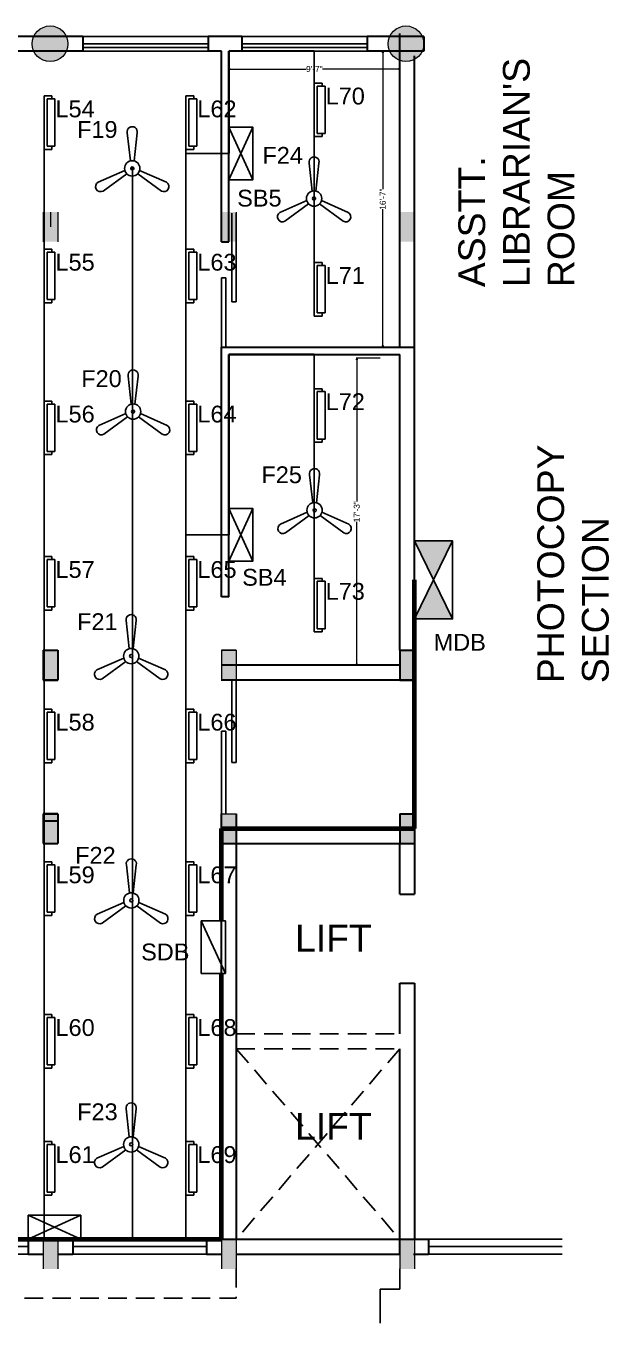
# Model space of a CAD drawing. Header units: inches. Extents: x 2070779 to 2072634, y 883019 to 883918.
# Drawn here: x 2072242 to 2072634, y 883019 to 883892 of the extents above; entities that cross this region are included whole.
import ezdxf

# ---------------------------------------------------------------- set-up
doc = ezdxf.new("R2010")
doc.units = ezdxf.units.IN
doc.header["$MEASUREMENT"] = 0
doc.linetypes.add('DASHED2', pattern=[0.375, 0.25, -0.125])
doc.layers.get('Defpoints').update_dxf_attribs({"lineweight": 25})
for name, color, linetype, lineweight in [('column', 1, 'Continuous', 40), ('DIMANTION', 202, 'Continuous', 18), ('ele ceil', 4, 'Continuous', 25), ('wall', 7, 'Continuous', 30), ('WALL_SEC_', 170, 'Continuous', 25)]:
    doc.layers.add(name, color=color, linetype=linetype, lineweight=lineweight)
doc.styles.get("Standard").update_dxf_attribs({"font": 'arial.ttf'})
doc.dimstyles.new('jaglu', dxfattribs={"dimtxt": 4, "dimasz": 1, "dimexe": 0.5, "dimexo": 0.5, "dimgap": 0.09, "dimtad": 0, "dimdec": 0, "dimzin": 0, "dimdsep": 46, "dimlunit": 4, "dimtxsty": 'Standard', "dimblk": 'OPEN30', "dimcen": 0, "dimclrt": 256, "dimadec": 0, "dimazin": 0, "dimtfac": 1, "dimtdec": 0, "dimtofl": 0, "dimtmove": 0, "dimatfit": 3, "dimldrblk": 'OPEN30', "dimfxl": 1, "dimtolj": 1, "dimtzin": 0, "dimlwd": 20, "dimlwe": 13, "dimarcsym": 0})

# ---------------------------------------------------------------- blocks, each defined once
blk = doc.blocks.new('_Open30')
at = {"layer": 'column', "color": 0, "lineweight": -2}
for p, q in [((-1, 0.27), (0, 0)), ((0, 0), (-1, -0.27)), ((0, 0), (-1, 0))]:
    blk.add_line(p, q, dxfattribs=at)
blk = doc.blocks.new('*D42')
at = {"layer": 'Defpoints', "color": 0, "ltscale": 50, "transparency": 16777216}
for p in [(2072378.13, 883859.18), (2072493.13, 883862.55), (2072493.13, 883859.18)]:
    blk.add_point(p, dxfattribs=at)
at = {"layer": 'DIMANTION', "color": 0, "lineweight": 13, "ltscale": 50, "transparency": 16777216}
for p, q in [((2072378.13, 883859.68), (2072378.13, 883863.05)), ((2072493.13, 883859.68), (2072493.13, 883863.05))]:
    blk.add_line(p, q, dxfattribs=at)
at = {"layer": 'DIMANTION', "color": 0, "lineweight": 20, "ltscale": 50, "transparency": 16777216}
for p, q in [((2072379.13, 883862.55), (2072430.22, 883862.55)), ((2072492.13, 883862.55), (2072441.04, 883862.55))]:
    blk.add_line(p, q, dxfattribs=at)
at = {"layer": 'DIMANTION', "color": 0, "lineweight": 20, "ltscale": 50, "transparency": 16777216, "rotation": 180}
blk.add_blockref('_Open30', (2072378.13, 883862.55), dxfattribs=at)
at = {"layer": 'DIMANTION', "color": 0, "lineweight": 20, "ltscale": 50, "transparency": 16777216}
blk.add_blockref('_Open30', (2072493.13, 883862.55), dxfattribs=at)
at = {"layer": 'DIMANTION', "ltscale": 50, "transparency": 16777216, "insert": (2072435.63, 883862.55), "char_height": 4, "attachment_point": 5}
blk.add_mtext('\\A1;9\'-7"', dxfattribs=at)
blk = doc.blocks.new('*D43')
at = {"layer": 'Defpoints', "color": 0, "ltscale": 50, "transparency": 16777216}
for p in [(2072470.18, 883874.56), (2072470.18, 883675.44), (2072481.68, 883675.44)]:
    blk.add_point(p, dxfattribs=at)
at = {"layer": 'DIMANTION', "color": 0, "lineweight": 13, "ltscale": 50, "transparency": 16777216}
for p, q in [((2072470.68, 883874.56), (2072482.18, 883874.56)), ((2072470.68, 883675.44), (2072482.18, 883675.44))]:
    blk.add_line(p, q, dxfattribs=at)
at = {"layer": 'DIMANTION', "color": 0, "lineweight": 20, "ltscale": 50, "transparency": 16777216}
for p, q in [((2072481.68, 883873.56), (2072481.68, 883781.77)), ((2072481.68, 883676.44), (2072481.68, 883768.23))]:
    blk.add_line(p, q, dxfattribs=at)
for p, rotation in [((2072481.68, 883874.56), 90), ((2072481.68, 883675.44), 270)]:
    blk.add_blockref('_Open30', p, dxfattribs=dict(at, rotation=rotation))
at = {"layer": 'DIMANTION', "ltscale": 50, "transparency": 16777216, "insert": (2072481.68, 883775), "char_height": 4, "attachment_point": 5, "rotation": 90}
blk.add_mtext('\\A1;16\'-7"', dxfattribs=at)
blk = doc.blocks.new('*D44')
at = {"layer": 'Defpoints', "color": 0, "ltscale": 50, "transparency": 16777216}
for p in [(2072480.42, 883667.9), (2072464.18, 883461.31), (2072465.18, 883461.31)]:
    blk.add_point(p, dxfattribs=at)
at = {"layer": 'DIMANTION', "color": 0, "lineweight": 13, "ltscale": 50, "transparency": 16777216}
for p, q in [((2072479.92, 883667.9), (2072463.68, 883667.9)), ((2072464.68, 883461.31), (2072463.68, 883461.31))]:
    blk.add_line(p, q, dxfattribs=at)
at = {"layer": 'DIMANTION', "color": 0, "lineweight": 20, "ltscale": 50, "transparency": 16777216}
for p, q in [((2072464.18, 883666.9), (2072464.18, 883571.38)), ((2072464.18, 883462.31), (2072464.18, 883557.83))]:
    blk.add_line(p, q, dxfattribs=at)
for p, rotation in [((2072464.18, 883667.9), 90), ((2072464.18, 883461.31), 270)]:
    blk.add_blockref('_Open30', p, dxfattribs=dict(at, rotation=rotation))
at = {"layer": 'DIMANTION', "ltscale": 50, "transparency": 16777216, "insert": (2072464.18, 883564.6), "char_height": 4, "attachment_point": 5, "rotation": 90}
blk.add_mtext('\\A1;17\'-3"', dxfattribs=at)
blk = doc.blocks.new('FAN C')
at = {"layer": 'ele ceil', "color": 7}
for p, q in [((10954.71, -3256.15), (10972.75, -3264.13)), ((10958.11, -3250.26), (10974.04, -3261.9)), ((10997.32, -3250.26), (10981.39, -3261.9)), ((11000.72, -3256.16), (10982.68, -3264.13)), ((10974.39, -3289.38), (10976.43, -3270.5)), ((10981.04, -3289.38), (10979.01, -3270.5))]:
    blk.add_line(p, q, dxfattribs=at)
for radius in [5.15, 1.03]:
    blk.add_circle((10977.72, -3265.51), radius, dxfattribs=at)
for centre, start, end in [((10956.41, -3253.21), 59.9957, 239.9957), ((10999.02, -3253.21), 300, 120), ((10977.72, -3290.11), 167.69291, 12.30709)]:
    blk.add_arc(centre, 3.4, start, end, dxfattribs=at)

msp = doc.modelspace()

# ---------------------------------------------------------------- hatches: boundary and pattern name
at = {"lineweight": 5, "ltscale": 50}
h = msp.add_hatch(color=256, dxfattribs=at)
h.paths.add_polyline_path([(2072245.84012, 883879.56155, 1), (2072269.84012, 883879.56155, 1)])
h.paths.add_polyline_path([(2072506.68799, 883887.04561, 0.010533798), (2072485.53858, 883881.90387, 0.049153195), (2072485.30776, 883879.56155, 0.216690057), (2072489.42014, 883870.51801, -0.009711952), (2072508.46686, 883875.14856, 0.094425822), (2072509.30776, 883879.56155, 0.16996689)])
h.paths.add_polyline_path([(2072485.53858, 883881.90387, -0.010533798), (2072506.68799, 883887.04561, 0.638047079)])
h.paths.add_polyline_path([(2072508.46686, 883875.14856, 0.009711952), (2072489.42014, 883870.51801, 0.517894494)])
at = {"true_color": 0x2776bb}
h = msp.add_hatch(color=152, dxfattribs=at)
h.dxf.hatch_style = 1
h.paths.add_polyline_path([(2072528.66711, 883544.96712), (2072503.12949, 883544.96712), (2072515.8983, 883518.6945)])
h.paths.add_polyline_path([(2072515.8983, 883518.6945), (2072503.12949, 883492.42187), (2072528.66711, 883492.42187)])
at = {"lineweight": 5, "ltscale": 50}
h = msp.add_hatch(color=256, dxfattribs=at)
h.paths.add_polyline_path([(2072493.12949, 883054.95187), (2072503.12949, 883054.95187), (2072503.12949, 883074.95187), (2072493.12949, 883074.95187)])
h.paths.add_polyline_path([(2072383.12949, 883074.95187), (2072373.12949, 883074.95187), (2072373.12949, 883054.95187), (2072383.12949, 883054.95187)])
h.paths.add_polyline_path([(2072253.12949, 883054.95187), (2072263.12949, 883054.95187), (2072263.12949, 883074.95187), (2072253.12949, 883074.95187)])
at = {"layer": 'wall', "ltscale": 50}
h = msp.add_hatch(color=256, dxfattribs=at)
h.paths.add_polyline_path([(2072503.12949, 883766.31187), (2072493.12949, 883766.31187), (2072493.12949, 883746.31187), (2072503.12949, 883746.31187)])
h.paths.add_polyline_path([(2072373.12949, 883746.31187), (2072383.12949, 883746.31187), (2072383.12949, 883766.31187), (2072373.12949, 883766.31187)])
h.paths.add_polyline_path([(2072253.12949, 883746.31187), (2072263.12949, 883746.31187), (2072263.12949, 883766.31187), (2072253.12949, 883766.31187)])
h.paths.add_polyline_path([(2072133.12949, 883746.31187), (2072143.12949, 883746.31187), (2072143.12949, 883766.31187), (2072133.12949, 883766.31187)])
h.paths.add_polyline_path([(2072013.12949, 883746.31187), (2072023.12949, 883746.31187), (2072023.12949, 883766.31187), (2072013.12949, 883766.31187)])
h.paths.add_polyline_path([(2072133.12949, 883451.31187), (2072143.12949, 883451.31187), (2072143.12949, 883471.31187), (2072133.12949, 883471.31187)])
h.paths.add_polyline_path([(2072263.12949, 883471.31187), (2072253.12949, 883471.31187), (2072253.12949, 883451.31187), (2072263.12949, 883451.31187)])
h.paths.add_polyline_path([(2072383.12949, 883471.31187), (2072373.12949, 883471.31187), (2072373.12949, 883451.31187), (2072383.12949, 883451.31187)])
h.paths.add_polyline_path([(2072503.12949, 883471.31187), (2072493.12949, 883471.31187), (2072493.12949, 883451.31187), (2072503.12949, 883451.31187)])
h.paths.add_polyline_path([(2072013.12949, 883451.31187), (2072023.12949, 883451.31187), (2072023.12949, 883471.31187), (2072013.12949, 883471.31187)])
h = msp.add_hatch(color=256, dxfattribs=at)
h.paths.add_polyline_path([(2072263.12949, 883361.31187), (2072253.12949, 883361.31187), (2072253.12949, 883341.31187), (2072263.12949, 883341.31187)])
h.paths.add_polyline_path([(2072383.12949, 883361.31187), (2072373.12949, 883361.31187), (2072373.12949, 883341.31187), (2072383.12949, 883341.31187)])
h.paths.add_polyline_path([(2072503.12949, 883361.31187), (2072493.12949, 883361.31187), (2072493.12949, 883341.31187), (2072503.12949, 883341.31187)])

# ---------------------------------------------------------------- linework, layer by layer
at = {"color": 244, "lineweight": 30, "true_color": 0x991b1e}
for p, q in [((2072378.12949, 883874.56155), (2072378.12948, 883805.67812)), ((2072435.60211, 883874.56155), (2072378.12949, 883874.56155)), ((2072378.12949, 883670.43671), (2072378.12948, 883549.01341)), ((2072435.60211, 883670.43671), (2072378.12949, 883670.43671))]:
    msp.add_line(p, q, dxfattribs=at)
msp.add_line((2072435.60211, 883870.56676), (2072435.60211, 883874.56155))
at = {"color": 244, "true_color": 0x991b1e}
for p, q in [((2072435.60211, 883874.56155), (2072435.60211, 883696.33602)), ((2072253.8269, 883844.20457), (2072253.8269, 883074.95187)), ((2072349.28645, 883844.20457), (2072349.28645, 883074.95187)), ((2072378.12948, 883805.67958), (2072349.28645, 883805.67958)), ((2072435.60211, 883670.43671), (2072435.60211, 883483.72498)), ((2072378.12948, 883549.01341), (2072349.28645, 883549.01341))]:
    msp.add_line(p, q, dxfattribs=at)
at = {"color": 30}
for p, q in [((2072440.88289, 883853.07981), (2072435.60211, 883853.07981)), ((2072435.60211, 883853.07981), (2072435.60211, 883817.08198)), ((2072437.60669, 883851.12419), (2072442.89462, 883851.12419)), ((2072437.60669, 883851.12419), (2072437.60669, 883819.19983)), ((2072440.88289, 883853.07981), (2072440.88289, 883851.12419)), ((2072442.89462, 883851.12419), (2072442.89462, 883819.19983)), ((2072259.10768, 883844.43531), (2072253.8269, 883844.43531)), ((2072253.8269, 883844.43531), (2072253.8269, 883808.43747)), ((2072255.83148, 883842.47969), (2072261.11941, 883842.47969)), ((2072255.83148, 883842.47969), (2072255.83148, 883810.55532)), ((2072259.10768, 883844.43531), (2072259.10768, 883842.47969)), ((2072261.11941, 883842.47969), (2072261.11941, 883810.55532)), ((2072354.56723, 883844.43531), (2072349.28645, 883844.43531)), ((2072349.28645, 883844.43531), (2072349.28645, 883808.43747)), ((2072351.29103, 883842.47969), (2072356.57896, 883842.47969)), ((2072351.29103, 883842.47969), (2072351.29103, 883810.55532)), ((2072354.56723, 883844.43531), (2072354.56723, 883842.47969)), ((2072356.57896, 883842.47969), (2072356.57896, 883810.55532)), ((2072440.88289, 883817.08198), (2072435.60211, 883817.08198)), ((2072437.60669, 883819.19983), (2072442.89462, 883819.19983)), ((2072440.88289, 883819.19983), (2072440.88289, 883817.08198)), ((2072259.10768, 883808.43747), (2072253.8269, 883808.43747)), ((2072255.83148, 883810.55532), (2072261.11941, 883810.55532)), ((2072259.10768, 883810.55532), (2072259.10768, 883808.43747)), ((2072354.56723, 883808.43747), (2072349.28645, 883808.43747)), ((2072351.29103, 883810.55532), (2072356.57896, 883810.55532)), ((2072354.56723, 883810.55532), (2072354.56723, 883808.43747)), ((2072259.10768, 883741.23918), (2072253.8269, 883741.23918)), ((2072253.8269, 883741.23918), (2072253.8269, 883705.24134)), ((2072255.83148, 883739.28356), (2072261.11941, 883739.28356)), ((2072255.83148, 883739.28356), (2072255.83148, 883707.35919)), ((2072259.10768, 883741.23918), (2072259.10768, 883739.28356)), ((2072261.11941, 883739.28356), (2072261.11941, 883707.35919)), ((2072354.56723, 883741.23918), (2072349.28645, 883741.23918)), ((2072349.28645, 883741.23918), (2072349.28645, 883705.24134)), ((2072351.29103, 883739.28356), (2072356.57896, 883739.28356)), ((2072351.29103, 883739.28356), (2072351.29103, 883707.35919)), ((2072354.56723, 883741.23918), (2072354.56723, 883739.28356)), ((2072356.57896, 883739.28356), (2072356.57896, 883707.35919)), ((2072440.88289, 883732.33386), (2072435.60211, 883732.33386)), ((2072435.60211, 883732.33386), (2072435.60211, 883696.33602)), ((2072437.60669, 883730.37824), (2072442.89461, 883730.37824)), ((2072437.60669, 883730.37824), (2072437.60669, 883698.45387)), ((2072440.88289, 883732.33386), (2072440.88289, 883730.37824)), ((2072442.89461, 883730.37824), (2072442.89461, 883698.45387)), ((2072259.10768, 883705.24134), (2072253.8269, 883705.24134)), ((2072255.83148, 883707.35919), (2072261.11941, 883707.35919)), ((2072259.10768, 883707.35919), (2072259.10768, 883705.24134)), ((2072354.56723, 883705.24134), (2072349.28645, 883705.24134)), ((2072351.29103, 883707.35919), (2072356.57896, 883707.35919)), ((2072354.56723, 883707.35919), (2072354.56723, 883705.24134)), ((2072440.88289, 883696.33602), (2072435.60211, 883696.33602)), ((2072437.60669, 883698.45387), (2072442.89461, 883698.45387)), ((2072440.88289, 883698.45387), (2072440.88289, 883696.33602)), ((2072440.88289, 883647.36632), (2072435.60211, 883647.36632)), ((2072435.60211, 883647.36632), (2072435.60211, 883611.36848)), ((2072437.60669, 883645.4107), (2072442.89461, 883645.4107)), ((2072437.60669, 883645.4107), (2072437.60669, 883613.48633)), ((2072440.88289, 883647.36632), (2072440.88289, 883645.4107)), ((2072442.89461, 883645.4107), (2072442.89461, 883613.48633)), ((2072259.10768, 883639.03533), (2072253.8269, 883639.03533)), ((2072253.8269, 883639.03533), (2072253.8269, 883603.03749)), ((2072255.83148, 883637.07971), (2072261.11941, 883637.07971)), ((2072255.83148, 883637.07971), (2072255.83148, 883605.15534)), ((2072259.10768, 883639.03533), (2072259.10768, 883637.07971)), ((2072261.11941, 883637.07971), (2072261.11941, 883605.15534)), ((2072354.56723, 883639.03533), (2072349.28645, 883639.03533)), ((2072349.28645, 883639.03533), (2072349.28645, 883603.03749)), ((2072351.29103, 883637.07971), (2072356.57896, 883637.07971)), ((2072351.29103, 883637.07971), (2072351.29103, 883605.15534)), ((2072354.56723, 883639.03533), (2072354.56723, 883637.07971)), ((2072356.57896, 883637.07971), (2072356.57896, 883605.15534)), ((2072440.88289, 883611.36848), (2072435.60211, 883611.36848)), ((2072437.60669, 883613.48633), (2072442.89461, 883613.48633)), ((2072440.88289, 883613.48633), (2072440.88289, 883611.36848)), ((2072259.10768, 883603.03749), (2072253.8269, 883603.03749)), ((2072255.83148, 883605.15534), (2072261.11941, 883605.15534)), ((2072259.10768, 883605.15534), (2072259.10768, 883603.03749)), ((2072354.56723, 883603.03749), (2072349.28645, 883603.03749)), ((2072351.29103, 883605.15534), (2072356.57896, 883605.15534)), ((2072354.56723, 883605.15534), (2072354.56723, 883603.03749)), ((2072259.10768, 883534.43503), (2072253.8269, 883534.43503)), ((2072253.8269, 883534.43503), (2072253.8269, 883498.43719)), ((2072255.83148, 883532.47941), (2072261.11941, 883532.47941)), ((2072255.83148, 883532.47941), (2072255.83148, 883500.55504)), ((2072259.10768, 883534.43503), (2072259.10768, 883532.47941)), ((2072261.11941, 883532.47941), (2072261.11941, 883500.55504)), ((2072354.56723, 883534.43503), (2072349.28645, 883534.43503)), ((2072349.28645, 883534.43503), (2072349.28645, 883498.43719)), ((2072351.29103, 883532.47941), (2072356.57896, 883532.47941)), ((2072351.29103, 883532.47941), (2072351.29103, 883500.55504)), ((2072354.56723, 883534.43503), (2072354.56723, 883532.47941)), ((2072356.57896, 883532.47941), (2072356.57896, 883500.55504)), ((2072440.88289, 883519.72281), (2072435.60211, 883519.72281)), ((2072435.60211, 883519.72281), (2072435.60211, 883483.72498)), ((2072440.88289, 883519.72281), (2072440.88289, 883517.76719)), ((2072437.60669, 883517.76719), (2072442.89461, 883517.76719)), ((2072437.60669, 883517.76719), (2072437.60669, 883485.84283)), ((2072442.89461, 883517.76719), (2072442.89461, 883485.84283)), ((2072259.10768, 883498.43719), (2072253.8269, 883498.43719)), ((2072255.83148, 883500.55504), (2072261.11941, 883500.55504)), ((2072259.10768, 883500.55504), (2072259.10768, 883498.43719)), ((2072354.56723, 883498.43719), (2072349.28645, 883498.43719)), ((2072351.29103, 883500.55504), (2072356.57896, 883500.55504)), ((2072354.56723, 883500.55504), (2072354.56723, 883498.43719)), ((2072440.88289, 883483.72498), (2072435.60211, 883483.72498)), ((2072437.60669, 883485.84283), (2072442.89461, 883485.84283)), ((2072440.88289, 883485.84283), (2072440.88289, 883483.72498)), ((2072259.10768, 883431.66544), (2072253.8269, 883431.66544)), ((2072253.8269, 883431.66544), (2072253.8269, 883395.6676)), ((2072259.10768, 883431.66544), (2072259.10768, 883429.70982)), ((2072354.56723, 883431.66544), (2072349.28645, 883431.66544)), ((2072349.28645, 883431.66544), (2072349.28645, 883395.6676)), ((2072354.56723, 883431.66544), (2072354.56723, 883429.70982)), ((2072255.83148, 883429.70982), (2072261.11941, 883429.70982)), ((2072255.83148, 883429.70982), (2072255.83148, 883397.78545)), ((2072261.11941, 883429.70982), (2072261.11941, 883397.78545)), ((2072351.29103, 883429.70982), (2072356.57896, 883429.70982)), ((2072351.29103, 883429.70982), (2072351.29103, 883397.78545)), ((2072356.57896, 883429.70982), (2072356.57896, 883397.78545)), ((2072255.83148, 883397.78545), (2072261.11941, 883397.78545)), ((2072259.10768, 883397.78545), (2072259.10768, 883395.6676)), ((2072351.29103, 883397.78545), (2072356.57896, 883397.78545)), ((2072354.56723, 883397.78545), (2072354.56723, 883395.6676)), ((2072259.10768, 883395.6676), (2072253.8269, 883395.6676)), ((2072354.56723, 883395.6676), (2072349.28645, 883395.6676)), ((2072259.10768, 883328.89585), (2072253.8269, 883328.89585)), ((2072253.8269, 883328.89585), (2072253.8269, 883292.89801)), ((2072255.83148, 883326.94023), (2072261.11941, 883326.94023)), ((2072255.83148, 883326.94023), (2072255.83148, 883295.01587)), ((2072259.10768, 883328.89585), (2072259.10768, 883326.94023)), ((2072261.11941, 883326.94023), (2072261.11941, 883295.01587)), ((2072354.56723, 883328.89585), (2072349.28645, 883328.89585)), ((2072349.28645, 883328.89585), (2072349.28645, 883292.89801)), ((2072351.29103, 883326.94023), (2072356.57896, 883326.94023)), ((2072351.29103, 883326.94023), (2072351.29103, 883295.01587)), ((2072354.56723, 883328.89585), (2072354.56723, 883326.94023)), ((2072356.57896, 883326.94023), (2072356.57896, 883295.01587)), ((2072259.10768, 883292.89801), (2072253.8269, 883292.89801)), ((2072255.83148, 883295.01587), (2072261.11941, 883295.01587)), ((2072259.10768, 883295.01587), (2072259.10768, 883292.89801)), ((2072354.56723, 883292.89801), (2072349.28645, 883292.89801)), ((2072351.29103, 883295.01587), (2072356.57896, 883295.01587)), ((2072354.56723, 883295.01587), (2072354.56723, 883292.89801)), ((2072259.10768, 883226.12626), (2072253.8269, 883226.12626)), ((2072253.8269, 883226.12626), (2072253.8269, 883190.12843)), ((2072255.83148, 883224.17065), (2072261.11941, 883224.17065)), ((2072255.83148, 883224.17065), (2072255.83148, 883192.24628)), ((2072259.10768, 883226.12626), (2072259.10768, 883224.17065)), ((2072261.11941, 883224.17065), (2072261.11941, 883192.24628)), ((2072354.56723, 883226.12626), (2072349.28645, 883226.12626)), ((2072349.28645, 883226.12626), (2072349.28645, 883190.12843)), ((2072351.29103, 883224.17065), (2072356.57896, 883224.17065)), ((2072351.29103, 883224.17065), (2072351.29103, 883192.24628)), ((2072354.56723, 883226.12626), (2072354.56723, 883224.17065)), ((2072356.57896, 883224.17065), (2072356.57896, 883192.24628)), ((2072259.10768, 883190.12843), (2072253.8269, 883190.12843)), ((2072255.83148, 883192.24628), (2072261.11941, 883192.24628)), ((2072259.10768, 883192.24628), (2072259.10768, 883190.12843)), ((2072354.56723, 883190.12843), (2072349.28645, 883190.12843)), ((2072351.29103, 883192.24628), (2072356.57896, 883192.24628)), ((2072354.56723, 883192.24628), (2072354.56723, 883190.12843)), ((2072259.10768, 883140.61748), (2072253.8269, 883140.61748)), ((2072253.8269, 883140.61748), (2072253.8269, 883104.61964)), ((2072255.83148, 883138.66186), (2072261.11941, 883138.66186)), ((2072255.83148, 883138.66186), (2072255.83148, 883106.73749)), ((2072259.10768, 883140.61748), (2072259.10768, 883138.66186)), ((2072261.11941, 883138.66186), (2072261.11941, 883106.73749)), ((2072354.56723, 883140.61748), (2072349.28645, 883140.61748)), ((2072349.28645, 883140.61748), (2072349.28645, 883104.61964)), ((2072351.29103, 883138.66186), (2072356.57896, 883138.66186)), ((2072351.29103, 883138.66186), (2072351.29103, 883106.73749)), ((2072354.56723, 883140.61748), (2072354.56723, 883138.66186)), ((2072356.57896, 883138.66186), (2072356.57896, 883106.73749)), ((2072259.10768, 883104.61964), (2072253.8269, 883104.61964)), ((2072255.83148, 883106.73749), (2072261.11941, 883106.73749)), ((2072259.10768, 883106.73749), (2072259.10768, 883104.61964)), ((2072354.56723, 883104.61964), (2072349.28645, 883104.61964)), ((2072351.29103, 883106.73749), (2072356.57896, 883106.73749)), ((2072354.56723, 883106.73749), (2072354.56723, 883104.61964))]:
    msp.add_line(p, q, dxfattribs=at)
at = {"color": 116, "true_color": 0x136734}
msp.add_line((2072313.17804, 883796.69743), (2072313.17804, 883074.95187), dxfattribs=at)
at = {"lineweight": 5, "ltscale": 50}
for p, q in [((2072253.12949, 883766.31187), (2072253.12949, 883746.31187)), ((2072258.12949, 883766.31187), (2072258.12949, 883756.31187)), ((2072263.12949, 883766.31187), (2072263.12949, 883746.31187)), ((2072373.12949, 883766.31187), (2072373.12949, 883746.31187)), ((2072383.12949, 883766.31187), (2072383.12949, 883746.31187)), ((2072493.12949, 883766.31187), (2072493.12949, 883746.31187)), ((2072503.12949, 883766.31187), (2072503.12949, 883746.31187)), ((2072373.12949, 883471.31187), (2072383.12949, 883471.31187)), ((2072373.12949, 883471.31187), (2072373.12949, 883451.31187)), ((2072383.12949, 883471.31187), (2072383.12949, 883451.31187)), ((2072373.12949, 883451.31187), (2072383.12949, 883451.31187)), ((2072373.12949, 883451.31187), (2072373.12949, 883450.81151)), ((2072373.12949, 883361.31187), (2072383.12949, 883361.31187)), ((2072373.12949, 883361.31187), (2072373.12949, 883341.31187)), ((2072383.12949, 883361.31187), (2072383.12949, 883341.31187)), ((2072373.12949, 883341.31187), (2072383.12949, 883341.31187)), ((2072253.12949, 883074.95187), (2072253.12949, 883054.95187)), ((2072263.12949, 883074.95187), (2072263.12949, 883054.95187)), ((2072383.12949, 883074.95187), (2072373.12949, 883074.95187)), ((2072373.12949, 883074.95187), (2072373.12949, 883054.95187)), ((2072383.12949, 883074.95187), (2072383.12949, 883054.95187)), ((2072493.12949, 883074.95187), (2072493.12949, 883054.95187)), ((2072503.12949, 883074.95187), (2072493.12949, 883074.95187)), ((2072503.12949, 883074.95187), (2072503.12949, 883054.95187))]:
    msp.add_line(p, q, dxfattribs=at)
at = {"color": 116, "lineweight": 80, "true_color": 0x136734}
for p, q in [((2072503.12949, 883351.31187), (2072503.12949, 883518.6945)), ((2072373.12949, 883289.19), (2072373.12949, 883351.31187)), ((2072373.12949, 883351.31187), (2072503.12949, 883351.31187))]:
    msp.add_line(p, q, dxfattribs=at)
at = {"color": 0}
msp.add_line((2072359.58038, 883289.19), (2072375.75239, 883253.87116), dxfattribs=at)
at = {"color": 114, "lineweight": 80, "true_color": 0x139b48}
for p, q in [((2072373.12949, 883074.95187), (2072373.12949, 883253.87116)), ((2071681.06959, 883074.95187), (2072373.12949, 883074.95187))]:
    msp.add_line(p, q, dxfattribs=at)
at = {"linetype": 'DASHED2', "lineweight": 25, "ltscale": 50}
for p, q in [((2072383.12949, 883213.13187), (2072493.12949, 883213.13187)), ((2072383.12949, 883203.13187), (2072493.12949, 883203.13187)), ((2072383.12949, 883203.13187), (2072493.12949, 883074.95187)), ((2072493.12949, 883203.13187), (2072383.12949, 883074.95187))]:
    msp.add_line(p, q, dxfattribs=at)
at = {"lineweight": 25, "ltscale": 50}
for p, q in [((2072493.12949, 883165.99209), (2072493.12949, 883203.13187)), ((2072493.22066, 883054.95187), (2072493.22066, 883041.25221)), ((2072479.83397, 883041.25221), (2072479.83397, 883018.52857)), ((2072493.22066, 883041.25221), (2072479.83397, 883041.25221))]:
    msp.add_line(p, q, dxfattribs=at)
at = {"color": 5, "linetype": 'DASHED2', "lineweight": 25, "ltscale": 50}
for p in [(2072383.12949, 883054.95187), (2071528.12949, 883035.26587)]:
    msp.add_line(p, (2072383.12949, 883035.26587), dxfattribs=at)
for points in [[(2072378.12948, 883788.0187), (2072378.12948, 883823.33754), (2072394.3015, 883823.33754), (2072394.3015, 883788.0187)], [(2072378.12948, 883531.35399), (2072378.12948, 883566.67282), (2072394.3015, 883566.67282), (2072394.3015, 883531.35399)], [(2072503.12949, 883492.42187), (2072503.12949, 883544.96712), (2072528.66711, 883544.96712), (2072528.66711, 883492.42187)], [(2072359.58038, 883253.87116), (2072359.58038, 883289.19), (2072375.75239, 883289.19), (2072375.75239, 883253.87116)], [(2072243.12949, 883091.12389), (2072278.44832, 883091.12389), (2072278.44832, 883074.95187), (2072243.12949, 883074.95187)]]:
    msp.add_lwpolyline(points, close=True)
for points in [[(2072394.3015, 883788.0187), (2072378.12948, 883823.33754), (2072378.12948, 883788.0187), (2072394.3015, 883823.33754)], [(2072394.3015, 883531.35399), (2072378.12948, 883566.67282), (2072378.12948, 883531.35399), (2072394.3015, 883566.67282)], [(2072528.66711, 883492.42187), (2072503.12949, 883544.96712), (2072503.12949, 883492.42187), (2072528.66711, 883544.96712)], [(2072243.12949, 883074.95187), (2072278.44832, 883091.12389), (2072243.12949, 883091.12389), (2072278.44832, 883074.95187)]]:
    msp.add_lwpolyline(points)
at = {"lineweight": 5, "ltscale": 50}
for centre in [(2072257.84012, 883879.56155), (2072497.30776, 883879.56155)]:
    msp.add_circle(centre, 12, dxfattribs=at)
at = {"layer": 'DIMANTION', "ltscale": 50}
msp.add_line((2072383.12949, 883471.31187), (2072373.12949, 883471.31187), dxfattribs=at)
at = {"layer": 'wall', "ltscale": 50}
for p, q in [((2072493.12949, 883675.43671), (2072493.12949, 883886.56155)), ((2072269.25935, 883884.56155), (2072229.64701, 883884.56155)), ((2072279.84012, 883884.56155), (2072257.84012, 883884.56155)), ((2072279.84012, 883884.56155), (2072265.79135, 883884.56155)), ((2072279.84012, 883884.56155), (2072279.84012, 883874.56155)), ((2072375.79135, 883884.56155), (2072364.22778, 883884.56155)), ((2072386.79135, 883884.56155), (2072364.22778, 883884.56155)), ((2072364.22778, 883884.56155), (2072364.22778, 883874.56155)), ((2072386.79135, 883884.56155), (2072376.79135, 883884.56155)), ((2072386.79135, 883884.56155), (2072376.79135, 883884.56155)), ((2072386.79135, 883884.56155), (2072386.79135, 883874.56155)), ((2072509.30776, 883884.56155), (2072471.17901, 883884.56155)), ((2072471.17901, 883884.56155), (2072471.17901, 883874.56155)), ((2072509.30776, 883884.56155), (2072509.30776, 883874.56155)), ((2072264.25935, 883874.56155), (2072229.64701, 883874.56155)), ((2072279.84012, 883874.56155), (2072245.79135, 883874.56155)), ((2072373.12949, 883874.56155), (2072364.22778, 883874.56155)), ((2072373.12949, 883746.31187), (2072373.12949, 883874.56155)), ((2072386.79135, 883874.56155), (2072378.12949, 883874.56155)), ((2072378.12949, 883746.31187), (2072378.12949, 883874.56155)), ((2072509.30776, 883874.56155), (2072471.17901, 883874.56155)), ((2072503.12949, 883675.43671), (2072503.12949, 883871.49487)), ((2072373.12949, 883746.31187), (2072378.12949, 883746.31187)), ((2072373.12949, 883507.31187), (2072373.12949, 883675.43671)), ((2072373.12949, 883675.43671), (2072503.12949, 883675.43671)), ((2072503.12949, 883471.31187), (2072503.12949, 883675.43671)), ((2072378.12949, 883507.31187), (2072378.12949, 883670.43671)), ((2072378.12949, 883670.43671), (2072493.12949, 883670.43671)), ((2072493.12949, 883471.31187), (2072493.12949, 883670.43671)), ((2072378.12949, 883507.31187), (2072373.12949, 883507.31187)), ((2072253.12949, 883471.31187), (2072253.12949, 883451.31187)), ((2072253.12949, 883471.31187), (2072263.12949, 883471.31187)), ((2072253.12949, 883471.31187), (2072263.12949, 883471.31187)), ((2072253.12949, 883471.31187), (2072253.12949, 883461.31187)), ((2072263.12949, 883471.31187), (2072263.12949, 883451.31187)), ((2072493.12949, 883471.31187), (2072493.12949, 883451.31187)), ((2072493.12949, 883471.31187), (2072503.12949, 883471.31187)), ((2072503.12949, 883471.31187), (2072503.12949, 883451.31187)), ((2072503.12949, 883471.31187), (2072503.12949, 883451.31187)), ((2072493.12949, 883461.31187), (2072373.82988, 883461.31187)), ((2072253.12949, 883451.31187), (2072263.12949, 883451.31187)), ((2072263.12949, 883451.31187), (2072253.12949, 883451.31187)), ((2072503.12949, 883451.31187), (2072373.82988, 883451.31187)), ((2072493.12949, 883451.31187), (2072503.12949, 883451.31187)), ((2072253.12949, 883361.31187), (2072253.12949, 883341.31187)), ((2072253.12949, 883361.31187), (2072263.12949, 883361.31187)), ((2072263.12949, 883361.31187), (2072253.12949, 883361.31187)), ((2072263.12949, 883361.31187), (2072263.12949, 883341.31187)), ((2072373.12949, 883157.92029), (2072373.12949, 883361.31187)), ((2072383.12949, 883361.31187), (2072383.12949, 883219.30526)), ((2072493.12949, 883361.31187), (2072493.12949, 883341.31187)), ((2072493.12949, 883361.31187), (2072503.12949, 883361.31187)), ((2072503.12949, 883361.31187), (2072503.12949, 883341.31187)), ((2072263.12949, 883356.31187), (2072253.12949, 883356.31187)), ((2072493.12949, 883351.31187), (2072373.12949, 883351.31187)), ((2072253.12949, 883341.31187), (2072263.12949, 883341.31187)), ((2072373.12949, 883341.31187), (2072493.12949, 883341.31187)), ((2072493.12949, 883341.31187), (2072503.12949, 883341.31187)), ((2072493.12949, 883307.25674), (2072493.12949, 883341.31187)), ((2072503.12949, 883341.31187), (2072503.12949, 883307.25674)), ((2072493.12949, 883307.25674), (2072503.12949, 883307.25674)), ((2072493.12949, 883247.18701), (2072503.12949, 883247.18701)), ((2072493.12949, 883213.13187), (2072493.12949, 883247.18701)), ((2072503.12949, 883247.18701), (2072503.12949, 883074.95187)), ((2072383.12949, 883219.30526), (2072383.12949, 883157.92029)), ((2072383.12949, 883209.30526), (2072383.12949, 883074.95187)), ((2072493.12949, 883115.384), (2072493.12949, 883203.13187)), ((2072373.12949, 883074.95187), (2072373.12949, 883157.92029)), ((2072493.12949, 883064.95187), (2072493.12949, 883115.384)), ((2072373.12949, 883074.95187), (2072373.12949, 883104.33985)), ((2072383.12949, 883103.55484), (2072383.12949, 883074.95187)), ((2072243.12949, 883074.95187), (2072273.12949, 883074.95187)), ((2072243.12949, 883074.95187), (2072243.12949, 883064.95187)), ((2072273.12949, 883074.95187), (2072273.12949, 883064.95187)), ((2072363.12949, 883074.95187), (2072393.12949, 883074.95187)), ((2072363.12949, 883074.95187), (2072363.12949, 883064.95187)), ((2072383.12949, 883074.95187), (2072512.42909, 883074.95187)), ((2072483.12949, 883074.95187), (2072503.12949, 883074.95187)), ((2072512.42909, 883074.95187), (2072512.42909, 883064.95187)), ((2072243.12949, 883064.95187), (2072253.12949, 883064.95187)), ((2072263.12949, 883064.95187), (2072273.12949, 883064.95187)), ((2072363.12949, 883064.95187), (2072373.12949, 883064.95187)), ((2072383.12949, 883064.95187), (2072393.12949, 883064.95187)), ((2072383.12949, 883064.95187), (2072493.12949, 883064.95187)), ((2072502.42909, 883064.95187), (2072512.42909, 883064.95187))]:
    msp.add_line(p, q, dxfattribs=at)
at = {"layer": 'WALL_SEC_', "ltscale": 50}
for p, q in [((2072279.84012, 883884.56155), (2072364.22778, 883884.56155)), ((2072279.84012, 883879.56155), (2072364.22778, 883879.56155)), ((2072279.84012, 883877.06155), (2072364.22778, 883877.06155)), ((2072386.79135, 883884.56155), (2072471.17901, 883884.56155)), ((2072386.79135, 883879.56155), (2072471.17901, 883879.56155)), ((2072386.79135, 883877.06155), (2072471.17901, 883877.06155)), ((2072279.84012, 883874.56155), (2072364.22778, 883874.56155)), ((2072386.79135, 883874.56155), (2072471.17901, 883874.56155)), ((2072380.12949, 883705.90997), (2072380.12949, 883765.43671)), ((2072383.12949, 883705.90997), (2072383.12949, 883765.43671)), ((2072373.12949, 883675.43671), (2072373.12949, 883721.96345)), ((2072373.12949, 883721.96345), (2072376.12949, 883721.96345)), ((2072376.12949, 883675.43671), (2072376.12949, 883721.96345)), ((2072383.12949, 883705.90997), (2072380.12949, 883705.90997)), ((2072380.12949, 883395.78513), (2072380.12949, 883451.31187)), ((2072383.12949, 883395.78513), (2072383.12949, 883451.31187)), ((2072373.12949, 883361.31187), (2072373.12949, 883416.83862)), ((2072373.12949, 883416.83862), (2072376.12949, 883416.83862)), ((2072376.12949, 883361.31187), (2072376.12949, 883416.83862)), ((2072383.12949, 883395.78513), (2072380.12949, 883395.78513)), ((2072153.12949, 883074.95187), (2072243.12949, 883074.95187)), ((2072273.12949, 883074.95187), (2072363.12949, 883074.95187)), ((2072512.42909, 883074.95187), (2072602.42909, 883074.95187)), ((2072153.12949, 883069.95187), (2072243.12949, 883069.95187)), ((2072153.12949, 883064.95187), (2072243.12949, 883064.95187)), ((2072273.12949, 883069.95187), (2072363.12949, 883069.95187)), ((2072273.12949, 883064.95187), (2072363.12949, 883064.95187)), ((2072512.42909, 883069.95187), (2072602.42909, 883069.95187)), ((2072512.42909, 883064.95187), (2072602.42909, 883064.95187))]:
    msp.add_line(p, q, dxfattribs=at)

# ---------------------------------------------------------------- block references
at = {"layer": 'DIMANTION', "color": 7, "lineweight": 9, "xscale": -1, "rotation": 180}
for p in [(2061335.40882, 880530.18938), (2061457.73087, 880509.89132), (2061335.96058, 880366.4933), (2061458.09144, 880300.06813), (2061334.67433, 880201.94178), (2061334.77624, 880037.49815), (2061334.68973, 879873.26744)]:
    msp.add_blockref('FAN C', p, dxfattribs=at)

# ---------------------------------------------------------------- texts
at = {"color": 0}
for s, p in [('L70', (2072443.24636, 883838.7145)), ('L54', (2072261.47115, 883830.06999)), ('L62', (2072356.9307, 883830.06999)), ('F19', (2072275.9816, 883816.20955)), ('F24', (2072400.68549, 883798.80273)), ('SB5', (2072383.7272, 883770.00549)), ('L55', (2072261.47115, 883726.87386)), ('L63', (2072356.9307, 883726.87386)), ('L71', (2072443.24636, 883717.96854)), ('F20', (2072278.80694, 883648.51633)), ('L72', (2072443.24636, 883633.001)), ('L56', (2072261.47115, 883624.67001)), ('L64', (2072356.9307, 883624.67001)), ('F25', (2072400.02304, 883583.83084)), ('L57', (2072261.47115, 883520.06971)), ('L65', (2072356.9307, 883520.06971)), ('SB4', (2072387.09645, 883514.80594)), ('L73', (2072443.24636, 883505.3575)), ('F21', (2072275.9927, 883484.9379)), ('MDB', (2072515.91186, 883471.0795)), ('L58', (2072261.47115, 883417.30012)), ('L66', (2072356.9307, 883417.30012)), ('F22', (2072274.72285, 883327.64634)), ('L59', (2072261.47115, 883314.53054)), ('L67', (2072356.9307, 883314.53054)), ('SDB', (2072319.10164, 883262.64364)), ('L60', (2072261.47115, 883211.76095)), ('L68', (2072356.9307, 883211.76095)), ('F23', (2072276.07199, 883155.07035)), ('L61', (2072261.47115, 883126.25216)), ('L69', (2072356.9307, 883126.25216))]:
    msp.add_text(s, height=11.318177, dxfattribs=at).set_placement(p)
at = {"ltscale": 50, "char_height": 18, "attachment_point": 1, "rotation": 90}
for s, insert, width in [("ASSTT.\\PLIBRARIAN'S ROOM ", (2072532.5569, 883715.73125), 184), ('PHOTOCOPY SECTION', (2072585.67346, 883449.20506), 142.75)]:
    msp.add_mtext(s, dxfattribs=dict(at, insert=insert, width=width))
at = {"lineweight": 25, "ltscale": 50, "char_height": 18, "width": 142.75, "attachment_point": 1}
for insert in [(2072422.61283, 883286.59381), (2072422.61283, 883159.99209)]:
    msp.add_mtext('LIFT', dxfattribs=dict(at, insert=insert))

# ---------------------------------------------------------------- dimensions: what is measured, and where the dimension line sits
at = {"layer": 'DIMANTION', "ltscale": 50}
for base, p1, p2, picture, middle in [((2072481.6792, 883675.43671), (2072470.1792, 883874.56155), (2072470.1792, 883675.43671), '*D43', (2072481.6792, 883774.99913)), ((2072464.1792, 883461.31187), (2072480.42245, 883667.89617), (2072465.1792, 883461.31187), '*D44', (2072464.1792, 883564.60402))]:
    dim = msp.add_linear_dim(base=base, p1=p1, p2=p2, angle=90, dimstyle='jaglu', dxfattribs=at)
    dim.commit()
    dim.dimension.update_dxf_attribs({"geometry": picture, "text_midpoint": middle})
dim = msp.add_linear_dim(base=(2072493.12949, 883862.55429), p1=(2072378.12949, 883859.17929), p2=(2072493.12949, 883859.17929), dimstyle='jaglu', dxfattribs=at)
dim.commit()
dim.dimension.update_dxf_attribs({"geometry": '*D42', "text_midpoint": (2072435.62949, 883862.55429)})

doc.saveas('drawing.dxf')
